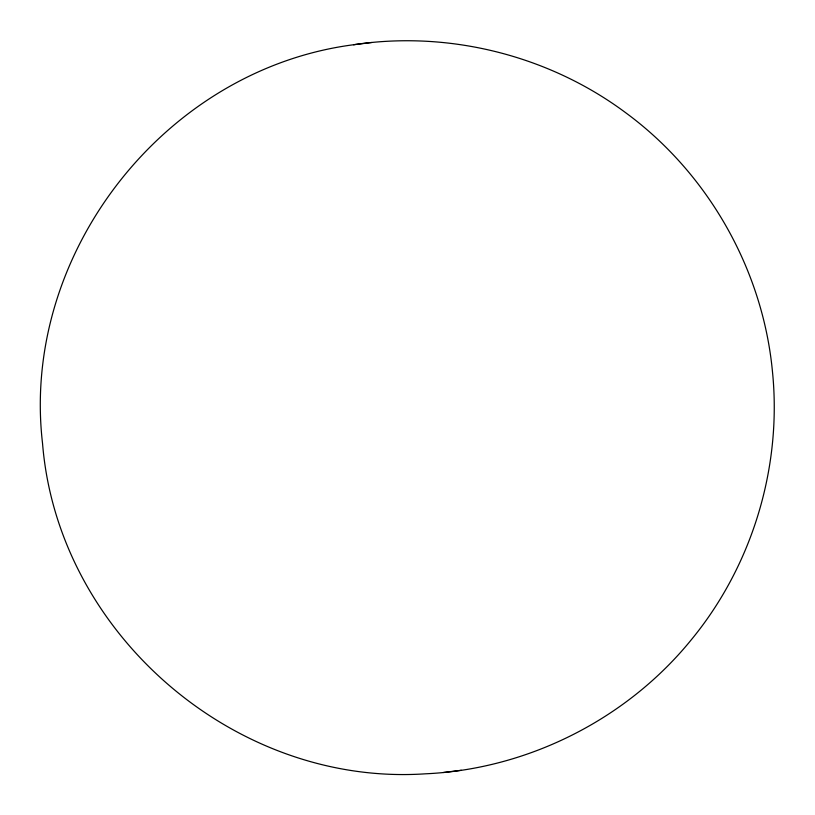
<?xml version="1.0" encoding="UTF-8"?>
<svg xmlns="http://www.w3.org/2000/svg" width="815" height="815" viewBox="0 0 815 815"><rect width="100%" height="100%" fill="white"/><g stroke="black" fill="none" stroke-linecap="round" stroke-linejoin="round"><path stroke-width="1.22" d="M353.69 44.723C164.579 69.265 20.406 254.046 42.543 443.452C57.773 633.51 235.209 786.618 425.461 773.812L425.491 773.812C527.59 769.177 626.45 719.411 690.977 640.162C752.204 566.007 782.166 467.219 772.457 371.548C762.82 269.796 708.276 173.503 625.951 112.928C548.892 55.41 448.759 30.328 353.69 44.723L371.579 42.512M443.421 772.488L461.31 770.277"/></g></svg>
